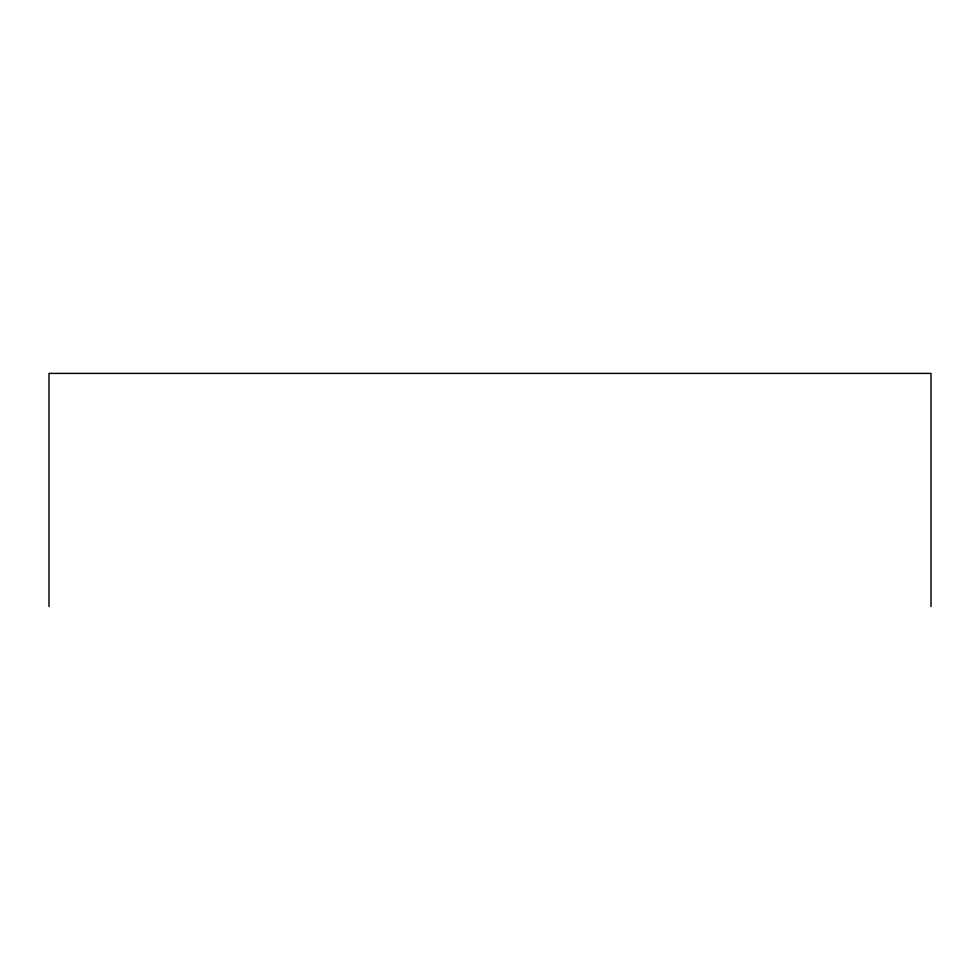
<?xml version="1.0" encoding="UTF-8"?>
<svg xmlns="http://www.w3.org/2000/svg" width="980" height="980" viewBox="0 0 980 980"><rect width="100%" height="100%" fill="white"/><g stroke="black" fill="none" stroke-linecap="round" stroke-linejoin="round"><path stroke-width="1.47" d="M931 606.596L931 373.405L49 373.405L49 606.596"/></g></svg>
